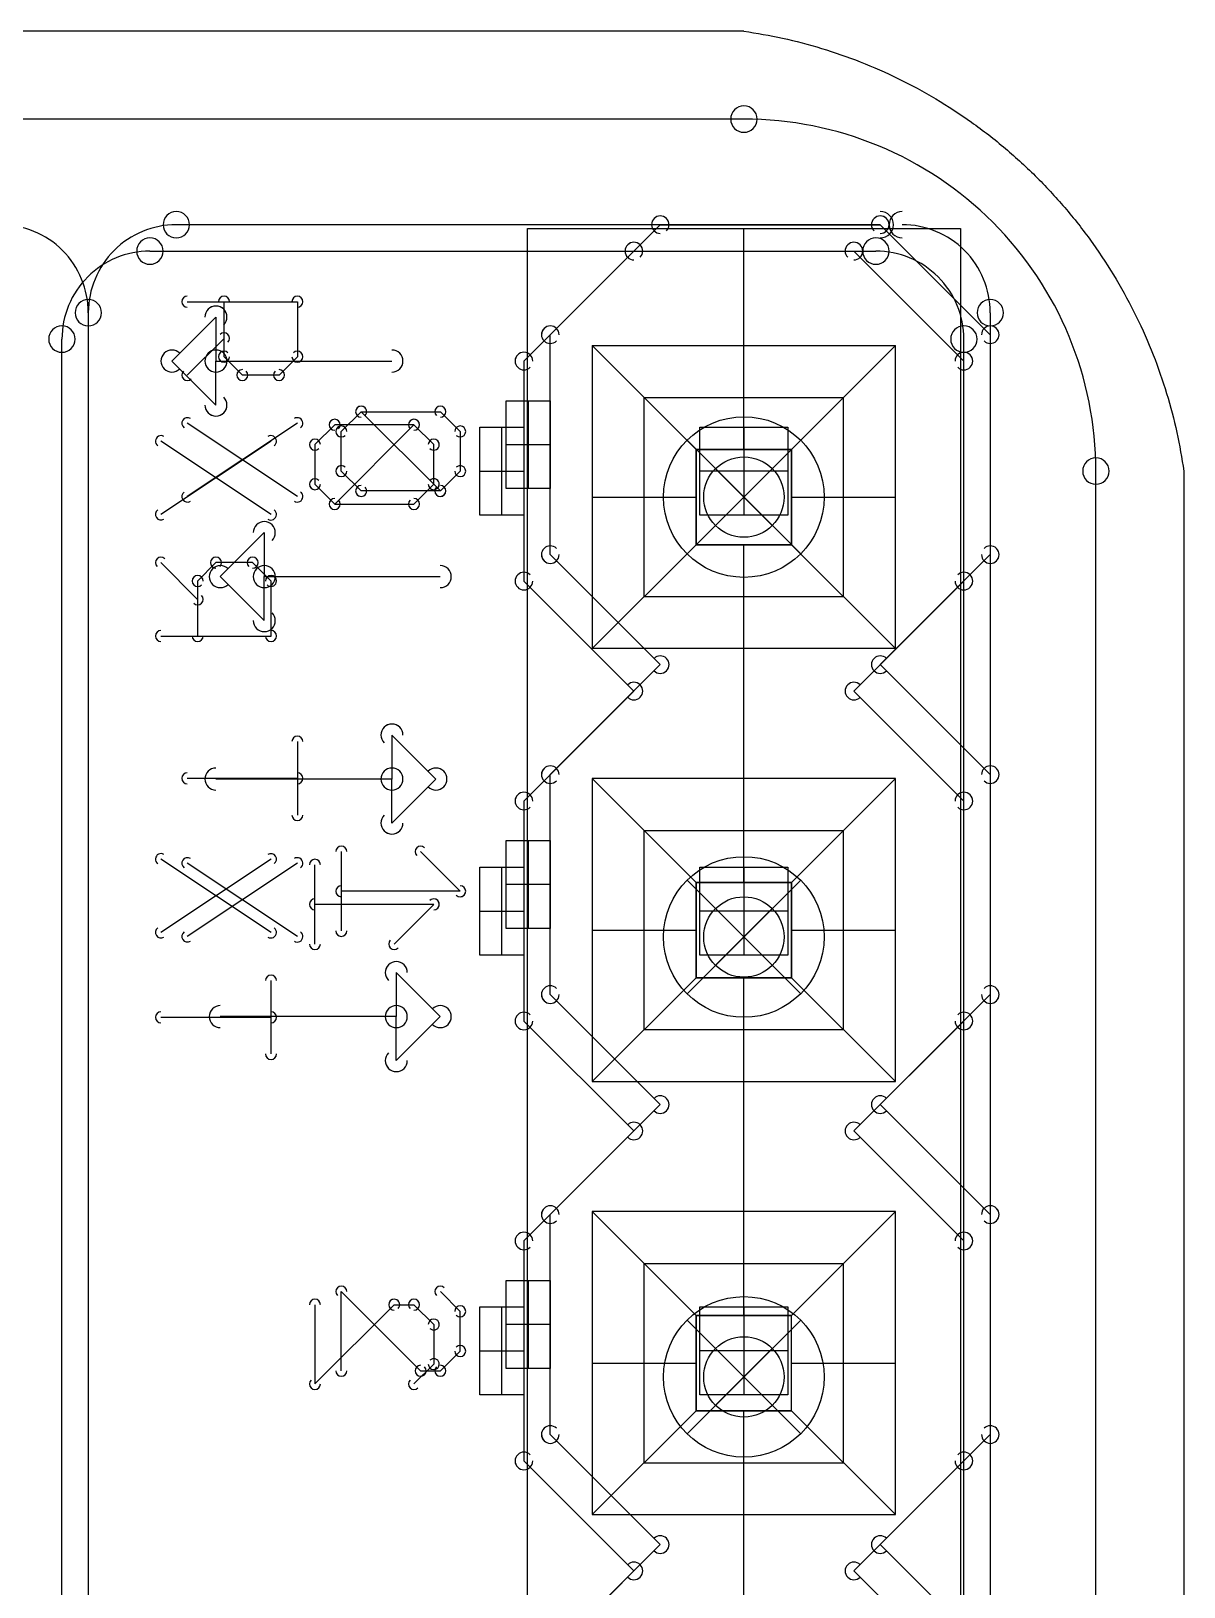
# Model space of a CAD drawing. Header units: inches. Extents: x 0 to 2.1, y -0.07 to 2.7.
# Drawn here: x 1.838 to 2.1, y 2.2464 to 2.6 of the extents above; entities that cross this region are included whole.
import ezdxf

# ---------------------------------------------------------------- set-up
doc = ezdxf.new("R2010")
doc.units = ezdxf.units.IN
doc.header["$LTSCALE"] = 0.0393700787401575
doc.header["$MEASUREMENT"] = 0
for name, color, linetype, true_color in [('freetronics11$components', 254, 'Continuous', 0xe6e6e6), ('freetronics11$components$ghosts', 9, 'Continuous', 0xbebebe), ('freetronics11$dxf$0', 18, 'Continuous', 0x000000), ('freetronics11$old_freetronics11$pcb', 96, 'Continuous', 0x007f00), ('freetronics11$pcb', 96, 'Continuous', 0x007f00), ('freetronics11$screen', 52, 'Continuous', 0xd7d71f)]:
    doc.layers.add(name, color=color, linetype=linetype, true_color=true_color)

# ---------------------------------------------------------------- blocks, each defined once
blk = doc.blocks.new('RECT')
at = {"layer": 'freetronics11$dxf$0', "color": 0, "linetype": 'ByBlock', "lineweight": -2}
for p, q in [((0.5, 0.5), (-0.5, 0.5)), ((-0.5, 0.5), (-0.5, -0.5)), ((0, -0.5), (0, 0.5)), ((0.5, -0.5), (0.5, 0.5)), ((-0.5, 0), (0.5, 0)), ((-0.5, -0.5), (0.5, -0.5))]:
    blk.add_line(p, q, dxfattribs=at)
blk = doc.blocks.new('2.5mm Pitch Miniature Socket - Digital')
at = {"layer": 'freetronics11$old_freetronics11$pcb', "color": 18, "true_color": 0x050505}
for p, q in [((10.3, 1.25, 8.55), (-10.29999999999999, 1.249999999999998, 8.55)), ((10.3, 1.25), (-10.29999999999999, 1.249999999999998)), ((10.3, 1.25, 4.275), (-10.3, 1.25, 4.275)), ((10.3, -1.25, 8.55), (10.3, 1.25, 8.55)), ((10.3, 1.25, 8.55), (10.3, 1.25)), ((10.3, -1.25), (10.3, 1.25)), ((10.3, -1.25, 4.275), (10.3, 1.25, 4.275)), ((2.874999999999999, -0.8750000000000022, 8.55), (2.874999999999999, 0.8750000000000023, 8.55)), ((2.874999999999999, 0.8750000000000023, 8.55), (4.624999999999998, 0.8749999999999988, 8.549999999999999)), ((3.475, 0.2750000000000014, 7.95), (2.874999999999999, 0.8750000000000023, 8.55)), ((3.749999999999999, 0.2750000000000023, 7.949999999999999), (3.749999999999999, 0.8750000000000023, 8.549999999999999)), ((4.624999999999998, 0.8749999999999988, 8.549999999999999), (4.024999999999999, 0.2750000000000007, 7.95)), ((4.624999999999998, 0.8749999999999988, 8.549999999999999), (4.624999999999998, -0.8749999999999979, 8.549999999999999)), ((5.374999999999998, -0.8750000000000018, 8.549999999999999), (5.374999999999998, 0.8750000000000041, 8.549999999999999)), ((5.374999999999998, 0.8750000000000041, 8.549999999999999), (7.124999999999995, 0.8750000000000009, 8.549999999999999)), ((5.974999999999999, 0.275000000000002, 7.95), (5.374999999999998, 0.8750000000000041, 8.549999999999999)), ((6.249999999999996, 0.275000000000004, 7.949999999999998), (6.249999999999996, 0.8750000000000044, 8.549999999999999)), ((7.124999999999995, 0.8750000000000009, 8.549999999999999), (6.524999999999998, 0.2750000000000012, 7.95)), ((7.124999999999995, 0.8750000000000009, 8.549999999999999), (7.124999999999995, -0.8749999999999984, 8.549999999999999)), ((7.874999999999996, 0.8750000000000041, 8.549999999999999), (7.874999999999996, -0.8750000000000027, 8.549999999999999)), ((8.474999999999998, 0.2750000000000029, 7.949999999999999), (7.874999999999996, 0.8750000000000041, 8.549999999999999)), ((7.874999999999996, 0.8750000000000041, 8.549999999999999), (9.624999999999996, 0.8750000000000006, 8.549999999999997)), ((8.749999999999996, 0.275000000000006, 7.949999999999996), (8.749999999999996, 0.8750000000000056, 8.549999999999995)), ((9.624999999999996, 0.8750000000000006, 8.549999999999997), (9.024999999999997, 0.2750000000000025, 7.95)), ((9.624999999999996, -0.8749999999999991, 8.549999999999997), (9.624999999999996, 0.8750000000000006, 8.549999999999997)), ((3.174999999999999, -0.5750000000000012, 8.250000000000002), (3.174999999999999, 0.5750000000000017, 8.250000000000002)), ((3.175, 0.5750000000000025, 8.25), (4.324999999999999, 0.5750000000000025, 8.25)), ((4.324999999999998, -0.5749999999999982, 8.250000000000002), (4.324999999999998, 0.5749999999999988, 8.250000000000002)), ((5.674999999999999, -0.5750000000000013, 8.250000000000002), (5.674999999999999, 0.5750000000000031, 8.250000000000002)), ((5.674999999999999, 0.5750000000000043, 8.249999999999998), (6.824999999999998, 0.5750000000000043, 8.249999999999998)), ((6.824999999999997, -0.5749999999999982, 8.250000000000002), (6.824999999999997, 0.5749999999999998, 8.250000000000002)), ((8.174999999999997, -0.5750000000000003, 8.250000000000002), (8.174999999999997, 0.5750000000000028, 8.250000000000002)), ((8.174999999999997, 0.5750000000000065, 8.249999999999996), (9.324999999999998, 0.5750000000000065, 8.249999999999996)), ((9.324999999999996, -0.5749999999999977, 8.250000000000002), (9.324999999999996, 0.5749999999999998, 8.250000000000002)), ((3.474999999999999, -0.2750000000000001, 7.950000000000001), (3.475, 0.2750000000000014, 7.95)), ((3.474999999999999, 0.275000000000001), (3.474999999999999, -0.2749999999999997)), ((3.475, 0.2750000000000014, 7.95), (3.474999999999999, 0.275000000000001)), ((3.475, 0.2750000000000014, 7.95), (4.024999999999999, 0.2750000000000007, 7.95)), ((3.474999999999999, 0.275000000000001), (4.024999999999999, 0.2750000000000004)), ((3.474999999999999, -0.2750000000000002, 3.975000000000001), (3.474999999999999, 0.2750000000000009, 3.975000000000001)), ((3.474999999999999, 0.275000000000001, 3.975000000000001), (4.024999999999999, 0.275000000000001, 3.975000000000001)), ((3.749999999999999, 0.275000000000001, 7.95), (3.749999999999999, 0.275000000000001)), ((4.024999999999999, 0.2750000000000007, 7.95), (4.024999999999999, -0.2749999999999994, 7.950000000000001)), ((4.024999999999999, 0.2750000000000004), (4.024999999999999, 0.2750000000000007, 7.95)), ((4.024999999999999, -0.274999999999999), (4.024999999999999, 0.2750000000000004)), ((4.024999999999999, 0.2749999999999999, 3.975000000000001), (4.024999999999999, -0.2749999999999991, 3.975000000000001)), ((5.974999999999999, -0.2750000000000001, 7.95), (5.974999999999999, 0.275000000000002, 7.95)), ((5.974999999999999, 0.275000000000002, 7.95), (6.524999999999998, 0.2750000000000012, 7.95)), ((5.974999999999998, 0.275000000000001), (5.974999999999999, 0.275000000000002, 7.95)), ((6.524999999999997, 0.2750000000000004), (5.974999999999998, 0.275000000000001)), ((5.974999999999998, 0.275000000000001), (5.974999999999998, -0.2749999999999994)), ((5.974999999999998, 0.275000000000001, 3.975000000000001), (6.524999999999999, 0.275000000000001, 3.975000000000001)), ((5.974999999999998, -0.2750000000000002, 3.975000000000001), (5.974999999999998, 0.2750000000000009, 3.975000000000001)), ((6.249999999999997, 0.275000000000001, 7.95), (6.249999999999997, 0.275000000000001)), ((6.524999999999998, 0.2750000000000012, 7.95), (6.524999999999997, -0.2749999999999989, 7.950000000000001)), ((6.524999999999998, 0.2750000000000012, 7.95), (6.524999999999997, 0.2750000000000004)), ((6.524999999999997, -0.274999999999998), (6.524999999999997, 0.2750000000000004)), ((6.524999999999998, 0.2750000000000001, 3.975000000000001), (6.524999999999998, -0.2749999999999981, 3.975000000000001)), ((8.474999999999998, -0.2750000000000002, 7.949999999999999), (8.474999999999998, 0.2750000000000029, 7.949999999999999)), ((8.474999999999998, 0.2750000000000029, 7.949999999999999), (9.024999999999997, 0.2750000000000025, 7.95)), ((8.474999999999998, 0.275000000000002), (8.474999999999998, 0.2750000000000029, 7.949999999999999)), ((9.024999999999995, 0.2750000000000014), (8.474999999999998, 0.275000000000002)), ((8.474999999999998, 0.275000000000002), (8.474999999999998, -0.2749999999999987)), ((8.474999999999998, 0.275000000000002, 3.975000000000001), (9.024999999999997, 0.275000000000002, 3.975000000000001)), ((8.474999999999998, -0.2749999999999991, 3.975000000000001), (8.474999999999998, 0.2750000000000019, 3.975000000000001)), ((8.749999999999996, 0.275000000000002, 7.95), (8.749999999999996, 0.275000000000002)), ((9.024999999999997, 0.2750000000000025, 7.95), (9.024999999999997, -0.2749999999999995, 7.95)), ((9.024999999999997, 0.2750000000000025, 7.95), (9.024999999999995, 0.2750000000000014)), ((9.024999999999995, -0.274999999999998), (9.024999999999995, 0.2750000000000014)), ((9.024999999999997, 0.2750000000000009, 3.975000000000001), (9.024999999999997, -0.274999999999998, 3.975000000000001)), ((1.524999999999999, 1e-16), (3.474999999999998, 1e-16)), ((2.125, 1e-16, 8.55), (2.874999999999999, 1e-16, 8.55)), ((3.474999999999999, 4e-16, 7.95), (3.474999999999999, 4e-16)), ((4.024999999999999, 5e-16, 7.950000000000001), (4.624999999999999, 5e-16, 8.55)), ((4.024999999999999, 6e-16, 7.95), (4.024999999999999, 6e-16)), ((4.024999999999997, 1e-16), (5.974999999999996, 1e-16)), ((4.624999999999999, 1e-16, 8.55), (5.374999999999998, 1e-16, 8.55)), ((5.375, 8e-16, 8.55), (5.975, 8e-16, 7.95)), ((5.974999999999998, 4e-16, 7.95), (5.974999999999998, 4e-16)), ((6.524999999999995, 1.1e-15, 7.950000000000001), (7.124999999999995, 1.1e-15, 8.55)), ((6.524999999999998, 9e-16, 7.95), (6.524999999999998, 9e-16)), ((6.524999999999996, 1e-16), (8.474999999999998, 1e-16)), ((7.124999999999995, 1e-16, 8.55), (7.874999999999995, 1e-16, 8.55)), ((7.874999999999996, 8e-16, 8.55), (8.474999999999998, 8e-16, 7.950000000000001)), ((8.474999999999998, 1.4e-15, 7.95), (8.474999999999998, 1.4e-15)), ((9.024999999999995, 1.1e-15, 7.950000000000002), (9.624999999999996, 1.1e-15, 8.55)), ((9.024999999999997, 1.6e-15, 7.95), (9.024999999999997, 1.6e-15)), ((9.024999999999997, 1e-16), (10.3, 1e-16)), ((9.624999999999996, 1e-16, 8.55), (10.3, 1e-16, 8.55)), ((10.3, 0), (10.3, 0, 8.55)), ((2.875, -1e-16, 8.55), (3.474999999999999, -1e-16, 7.950000000000002)), ((3.474999999999999, -0.2750000000000001, 7.950000000000001), (2.874999999999999, -0.8750000000000022, 8.55)), ((4.024999999999999, -0.2749999999999994, 7.950000000000001), (3.474999999999999, -0.2750000000000001, 7.950000000000001)), ((3.474999999999999, -0.2749999999999997), (3.474999999999999, -0.2750000000000001, 7.950000000000001)), ((3.474999999999999, -0.2749999999999997), (4.024999999999999, -0.274999999999999)), ((4.024999999999999, -0.274999999999999, 3.975000000000001), (3.474999999999999, -0.274999999999999, 3.975000000000001)), ((3.749999999999998, -0.8750000000000014, 8.549999999999999), (3.749999999999998, -0.275000000000001, 7.949999999999999)), ((3.749999999999999, -0.274999999999999, 7.95), (3.749999999999999, -0.274999999999999)), ((4.624999999999998, -0.8749999999999979, 8.549999999999999), (4.024999999999999, -0.2749999999999994, 7.950000000000001)), ((4.024999999999999, -0.274999999999999), (4.024999999999999, -0.2749999999999994, 7.950000000000001)), ((5.374999999999998, -0.8750000000000018, 8.549999999999999), (5.974999999999999, -0.2750000000000001, 7.95)), ((6.524999999999997, -0.2749999999999989, 7.950000000000001), (5.974999999999999, -0.2750000000000001, 7.95)), ((5.974999999999998, -0.2749999999999994), (5.974999999999999, -0.2750000000000001, 7.95)), ((5.974999999999998, -0.2749999999999994), (6.524999999999997, -0.274999999999998)), ((6.524999999999998, -0.274999999999998, 3.975000000000001), (5.974999999999998, -0.274999999999998, 3.975000000000001)), ((6.249999999999996, -0.8750000000000029, 8.549999999999999), (6.249999999999996, -0.2750000000000024, 7.949999999999998)), ((6.249999999999998, -0.274999999999998, 7.95), (6.249999999999998, -0.274999999999998)), ((7.124999999999995, -0.8749999999999984, 8.549999999999999), (6.524999999999997, -0.2749999999999989, 7.950000000000001)), ((6.524999999999997, -0.2749999999999989, 7.950000000000001), (6.524999999999997, -0.274999999999998)), ((7.874999999999996, -0.8750000000000027, 8.549999999999999), (8.474999999999998, -0.2750000000000002, 7.949999999999999)), ((8.474999999999998, -0.2749999999999987), (8.474999999999998, -0.2750000000000002, 7.949999999999999)), ((9.024999999999997, -0.2749999999999995, 7.95), (8.474999999999998, -0.2750000000000002, 7.949999999999999)), ((8.474999999999998, -0.2749999999999987), (9.024999999999995, -0.274999999999998)), ((9.024999999999997, -0.274999999999998, 3.975000000000001), (8.474999999999998, -0.274999999999998, 3.975000000000001)), ((8.749999999999996, -0.8750000000000042, 8.549999999999995), (8.749999999999996, -0.2750000000000039, 7.949999999999997)), ((8.749999999999996, -0.274999999999998, 7.95), (8.749999999999996, -0.274999999999998)), ((9.024999999999997, -0.2749999999999995, 7.95), (9.624999999999996, -0.8749999999999991, 8.549999999999997)), ((9.024999999999997, -0.2749999999999995, 7.95), (9.024999999999995, -0.274999999999998)), ((3.175, -0.5750000000000017, 8.25), (4.325000000000001, -0.5750000000000017, 8.25)), ((5.674999999999999, -0.5750000000000028, 8.249999999999998), (6.824999999999998, -0.5750000000000028, 8.249999999999998)), ((8.174999999999997, -0.5750000000000043, 8.249999999999996), (9.324999999999998, -0.5750000000000043, 8.249999999999996)), ((4.624999999999998, -0.8749999999999979, 8.549999999999999), (2.874999999999999, -0.8750000000000022, 8.55)), ((7.124999999999995, -0.8749999999999984, 8.549999999999999), (5.374999999999998, -0.8750000000000018, 8.549999999999999)), ((9.624999999999996, -0.8749999999999991, 8.549999999999997), (7.874999999999996, -0.8750000000000027, 8.549999999999999)), ((-10.29999999999999, -1.25, 8.55), (10.3, -1.25, 8.55)), ((-10.29999999999999, -1.25), (10.3, -1.25)), ((-10.3, -1.25, 4.275), (10.30000000000001, -1.25, 4.275)), ((10.3, -1.25, 8.55), (10.3, -1.25))]:
    blk.add_line(p, q, dxfattribs=at)

msp = doc.modelspace()

# ---------------------------------------------------------------- linework, layer by layer
at = {"layer": 'freetronics11$components'}
for p, q in [((2, 2.494094488188977, 0.0459472345402842), (1.987089737356075, 2.507004750832902, 0.0016452399813684)), ((2.012910262643925, 2.507004750832901, 0.0016452399813684), (1.987089737356075, 2.481184225545052, 0.0016452399813684)), ((2.012910262643925, 2.481184225545052, 0.0016452399813684), (1.987089737356075, 2.507004750832902, 0.0016452399813684)), ((2, 2.494094488188977, 0.0459472345402842), (2.012910262643925, 2.507004750832901, 0.0016452399813684)), ((2, 2.494094488188977, 0.0459472345402842), (1.987089737356075, 2.481184225545052, 0.0016452399813684)), ((2, 2.494094488188977, 0.0459472345402842), (2.012910262643925, 2.481184225545052, 0.0016452399813684)), ((2, 2.394094488188976, 0.0459472345402842), (1.987089737356075, 2.407004750832901, 0.0016452399813684)), ((2.012910262643925, 2.407004750832901, 0.0016452399813684), (1.987089737356075, 2.381184225545052, 0.0016452399813684)), ((2.012910262643925, 2.381184225545052, 0.0016452399813684), (1.987089737356075, 2.407004750832902, 0.0016452399813684)), ((2, 2.394094488188977, 0.0459472345402842), (2.012910262643925, 2.407004750832901, 0.0016452399813684)), ((2, 2.394094488188977, 0.0459472345402842), (1.987089737356075, 2.381184225545052, 0.0016452399813684)), ((2, 2.394094488188977, 0.0459472345402842), (2.012910262643924, 2.381184225545052, 0.0016452399813684)), ((2, 2.294094488188977, 0.0459472345402842), (1.987089737356075, 2.307004750832902, 0.0016452399813684)), ((2.012910262643925, 2.307004750832901, 0.0016452399813684), (1.987089737356075, 2.281184225545052, 0.0016452399813684)), ((2.012910262643925, 2.281184225545052, 0.0016452399813684), (1.987089737356075, 2.307004750832902, 0.0016452399813684)), ((2, 2.294094488188977, 0.0459472345402842), (2.012910262643925, 2.307004750832901, 0.0016452399813684)), ((2, 2.294094488188977, 0.0459472345402842), (1.987089737356075, 2.281184225545052, 0.0016452399813684)), ((2, 2.294094488188977, 0.0459472345402842), (2.012910262643925, 2.281184225545052, 0.0016452399813684))]:
    msp.add_line(p, q, dxfattribs=at)
for centre, radius in [((2, 2.494094488188977, 0.0016452399813684), 0.0182578685248371), ((2, 2.494094488188977, 0.0237962372608263), 0.0091289342624184), ((2, 2.394094488188977, 0.0016452399813684), 0.0182578685248371), ((2, 2.394094488188977, 0.0237962372608263), 0.0091289342624188), ((2, 2.294094488188977, 0.0016452399813684), 0.0182578685248371), ((2, 2.294094488188977, 0.0237962372608263), 0.0091289342624184)]:
    msp.add_circle(centre, radius, dxfattribs=at)
at = {"layer": 'freetronics11$pcb'}
for p, q in [((2.000000000000001, 2.600000000000001, -0.063), (1.617, 2.6, -0.063)), ((2.000000000000001, 2.600000000000001), (1.617, 2.6)), ((2.000000000000001, 2.600000000000001, -0.063), (2.000000000000001, 2.600000000000001)), ((2.1, 2.5, -0.063), (2.100000000000001, 0.1000000000000004, -0.063)), ((2.1, 2.5), (2.100000000000001, 0.1000000000000004)), ((2.1, 2.5, -0.063), (2.1, 2.5))]:
    msp.add_line(p, q, dxfattribs=at)
for points in [[(2.000000000000001, 2.600000000000001, -0.063), (2.087500800604823, 2.587500770802276, -0.063), (2.1, 2.5, -0.063)], [(2.000000000000001, 2.600000000000001), (2.087500800604823, 2.587500770802275), (2.1, 2.5)]]:
    msp.add_rational_spline(points, [0.9999999046296723, 0.7999939276539636, 1], degree=2, dxfattribs=at)
at = {"layer": 'freetronics11$screen'}
for p, q in [((2, 2.58, -0.0642037024644965), (1.59, 2.58, -0.0642037024644965)), ((2.031000000000001, 2.555999999999999), (1.871, 2.555999999999999)), ((1.956, 2.531), (1.981, 2.555999999999999)), ((1.981, 2.555999999999999), (2.031000000000001, 2.555999999999999)), ((2.031000000000001, 2.555999999999999), (2.056, 2.531)), ((1.865, 2.55, -0.0642037024644965), (2.029999999999999, 2.55, -0.0642037024644965)), ((1.95, 2.525, -0.0642037024644965), (1.975, 2.55, -0.0642037024644965)), ((1.975, 2.55, -0.0642037024644965), (2.025, 2.55, -0.0642037024644965)), ((2.025, 2.55, -0.0642037024644965), (2.05, 2.525, -0.0642037024644965)), ((1.851, 2.536), (1.851, 1.116)), ((1.8735, 2.5385), (1.898521000000001, 2.5385)), ((1.88184, 2.525988999999999), (1.88184, 2.5385)), ((1.898521000000001, 2.5385), (1.898521000000001, 2.525988999999999)), ((2.056, 2.536), (2.056, 1.116)), ((1.88, 2.535, -0.0642037024644965), (1.87, 2.525, -0.0642037024644965)), ((1.88, 2.535, -0.0642037024644965), (1.88, 2.525, -0.0642037024644965)), ((1.845, 1.11, -0.0642037024644965), (1.845, 2.53, -0.0642037024644965)), ((1.88184, 2.53016), (1.8735, 2.521819)), ((1.956, 2.481), (1.956, 2.531)), ((2.05, 1.11, -0.0642037024644965), (2.05, 2.53, -0.0642037024644965)), ((2.056, 2.531), (2.056, 2.481)), ((1.87, 2.525, -0.0642037024644965), (1.88, 2.515000000000001, -0.0642037024644965)), ((1.88, 2.525, -0.0642037024644965), (1.92, 2.525, -0.0642037024644965)), ((1.88, 2.515000000000001, -0.0642037024644965), (1.88, 2.525, -0.0642037024644965)), ((1.886011, 2.521819), (1.88184, 2.525988999999999)), ((1.898521000000001, 2.525988999999999), (1.894351, 2.521819)), ((1.95, 2.525, -0.0642037024644965), (1.95, 2.475000000000001, -0.0642037024644965)), ((2.05, 2.475000000000001, -0.0642037024644965), (2.05, 2.525, -0.0642037024644965)), ((1.894351, 2.521819), (1.886011, 2.521819)), ((1.898521000000001, 2.510876), (1.8735, 2.494196)), ((1.898521000000001, 2.494196), (1.8735, 2.510876)), ((1.9085, 2.508996), (1.913004, 2.5135)), ((1.913004, 2.5135), (1.931019, 2.5135)), ((1.913004, 2.5135), (1.931019, 2.495485)), ((1.931019, 2.5135), (1.935523, 2.508996)), ((1.907004, 2.510515, -0.0642037024644965), (1.9025, 2.506011, -0.0642037024644965)), ((1.907004, 2.492500000000001, -0.0642037024644965), (1.925019, 2.510515, -0.0642037024644965)), ((1.925019, 2.510515, -0.0642037024644965), (1.907004, 2.510515, -0.0642037024644965)), ((1.9085, 2.499988999999999), (1.9085, 2.508996)), ((1.929523, 2.506011, -0.0642037024644965), (1.925019, 2.510515, -0.0642037024644965)), ((1.935523, 2.508996), (1.935523, 2.499988999999999)), ((1.892521, 2.506804, -0.0642037024644965), (1.8675, 2.490124, -0.0642037024644965)), ((1.892521, 2.490124, -0.0642037024644965), (1.8675, 2.506804, -0.0642037024644965)), ((1.9025, 2.506011, -0.0642037024644965), (1.9025, 2.497004, -0.0642037024644965)), ((1.929523, 2.497004, -0.0642037024644965), (1.929523, 2.506011, -0.0642037024644965)), ((1.9025, 2.497004, -0.0642037024644965), (1.907004, 2.492500000000001, -0.0642037024644965)), ((1.913004, 2.495485), (1.9085, 2.499988999999999)), ((1.925019, 2.492500000000001, -0.0642037024644965), (1.929523, 2.497004, -0.0642037024644965)), ((1.935523, 2.499988999999999), (1.931019, 2.495485)), ((2.08, 0.5100000000000002, -0.0642037024644965), (2.08, 2.5, -0.0642037024644965)), ((1.931019, 2.495485), (1.913004, 2.495485)), ((1.907004, 2.492500000000001, -0.0642037024644965), (1.925019, 2.492500000000001, -0.0642037024644965)), ((1.881, 2.476), (1.891, 2.486)), ((1.891, 2.486), (1.891, 2.476)), ((1.87584, 2.47084, -0.0642037024644965), (1.8675, 2.479181000000001, -0.0642037024644965)), ((1.880011, 2.479181000000001, -0.0642037024644965), (1.87584, 2.475011, -0.0642037024644965)), ((1.888351, 2.479181000000001, -0.0642037024644965), (1.880011, 2.479181000000001, -0.0642037024644965)), ((1.892521, 2.475011, -0.0642037024644965), (1.888351, 2.479181000000001, -0.0642037024644965)), ((1.981, 2.456), (1.956, 2.481)), ((2.056, 2.481), (2.031000000000001, 2.456)), ((1.891, 2.465999999999999), (1.881, 2.476)), ((1.891, 2.465999999999999), (1.891, 2.476)), ((1.891, 2.476), (1.931, 2.476)), ((1.87584, 2.475011, -0.0642037024644965), (1.87584, 2.4625, -0.0642037024644965)), ((1.892521, 2.4625, -0.0642037024644965), (1.892521, 2.475011, -0.0642037024644965)), ((1.95, 2.475000000000001, -0.0642037024644965), (1.975, 2.45, -0.0642037024644965)), ((2.025, 2.45, -0.0642037024644965), (2.05, 2.475000000000001, -0.0642037024644965)), ((1.8675, 2.4625, -0.0642037024644965), (1.892521, 2.4625, -0.0642037024644965)), ((1.956, 2.430999999999999), (1.981, 2.456)), ((2.031000000000001, 2.456), (2.056, 2.430999999999999)), ((1.975, 2.45, -0.0642037024644965), (1.95, 2.425, -0.0642037024644965)), ((2.05, 2.425, -0.0642037024644965), (2.025, 2.45, -0.0642037024644965)), ((1.898521000000001, 2.438499999999999), (1.898521000000001, 2.421818999999999)), ((1.92, 2.44, -0.0642037024644965), (1.92, 2.430000000000001, -0.0642037024644965)), ((1.93, 2.430000000000001, -0.0642037024644965), (1.92, 2.44, -0.0642037024644965)), ((1.8735, 2.43016), (1.898521000000001, 2.43016)), ((1.92, 2.430000000000001, -0.0642037024644965), (1.88, 2.430000000000001, -0.0642037024644965)), ((1.92, 2.42, -0.0642037024644965), (1.92, 2.430000000000001, -0.0642037024644965)), ((1.92, 2.42, -0.0642037024644965), (1.93, 2.430000000000001, -0.0642037024644965)), ((1.956, 2.380999999999999), (1.956, 2.430999999999999)), ((2.056, 2.430999999999999), (2.056, 2.380999999999999)), ((1.95, 2.425, -0.0642037024644965), (1.95, 2.375, -0.0642037024644965)), ((2.05, 2.375, -0.0642037024644965), (2.05, 2.425, -0.0642037024644965)), ((1.892521, 2.411804, -0.0642037024644965), (1.8675, 2.395124, -0.0642037024644965)), ((1.892521, 2.395124, -0.0642037024644965), (1.8675, 2.411804, -0.0642037024644965)), ((1.9085, 2.4135), (1.9085, 2.395485)), ((1.926515, 2.4135), (1.935523, 2.404491999999999)), ((1.898521000000001, 2.410875999999999), (1.8735, 2.394196)), ((1.898521000000001, 2.394196), (1.8735, 2.410875999999999)), ((1.9025, 2.3925, -0.0642037024644965), (1.9025, 2.410515, -0.0642037024644965)), ((1.929523, 2.401508000000001, -0.0642037024644965), (1.9025, 2.401508000000001, -0.0642037024644965)), ((1.935523, 2.404491999999999), (1.9085, 2.404491999999999)), ((1.920515, 2.3925, -0.0642037024644965), (1.929523, 2.401508000000001, -0.0642037024644965)), ((1.892521, 2.367500000000001, -0.0642037024644965), (1.892521, 2.384181, -0.0642037024644965)), ((1.921, 2.385999999999999), (1.931, 2.375999999999999)), ((1.921, 2.385999999999999), (1.921, 2.375999999999999)), ((1.981, 2.356), (1.956, 2.380999999999999)), ((2.056, 2.380999999999999), (2.031000000000001, 2.356)), ((1.8675, 2.37584, -0.0642037024644965), (1.892521, 2.37584, -0.0642037024644965)), ((1.921, 2.375999999999999), (1.881, 2.375999999999999)), ((1.931, 2.375999999999999), (1.921, 2.366)), ((1.921, 2.366), (1.921, 2.375999999999999)), ((1.95, 2.375, -0.0642037024644965), (1.975, 2.350000000000001, -0.0642037024644965)), ((2.025, 2.350000000000001, -0.0642037024644965), (2.05, 2.375, -0.0642037024644965)), ((1.956, 2.331), (1.981, 2.356)), ((2.031000000000001, 2.356), (2.056, 2.331)), ((1.975, 2.350000000000001, -0.0642037024644965), (1.95, 2.325, -0.0642037024644965)), ((2.05, 2.325, -0.0642037024644965), (2.025, 2.350000000000001, -0.0642037024644965)), ((1.956, 2.281), (1.956, 2.331)), ((2.056, 2.331), (2.056, 2.281)), ((1.95, 2.325, -0.0642037024644965), (1.95, 2.275, -0.0642037024644965)), ((2.05, 2.275, -0.0642037024644965), (2.05, 2.325, -0.0642037024644965)), ((1.9085, 2.295484999999999), (1.9085, 2.313499999999999)), ((1.9085, 2.313499999999999), (1.926515, 2.295484999999999)), ((1.935523, 2.308996), (1.931019, 2.313499999999999)), ((1.9025, 2.2925, -0.0642037024644965), (1.920515, 2.310515000000001, -0.0642037024644965)), ((1.9025, 2.310515000000001, -0.0642037024644965), (1.9025, 2.2925, -0.0642037024644965)), ((1.920515, 2.310515000000001, -0.0642037024644965), (1.925019, 2.310515000000001, -0.0642037024644965)), ((1.925019, 2.310515000000001, -0.0642037024644965), (1.929523, 2.306011, -0.0642037024644965)), ((1.929523, 2.306011, -0.0642037024644965), (1.929523, 2.297004, -0.0642037024644965)), ((1.935523, 2.299988999999999), (1.935523, 2.308996)), ((1.931019, 2.295484999999999), (1.935523, 2.299988999999999)), ((1.929523, 2.297004, -0.0642037024644965), (1.925019, 2.2925, -0.0642037024644965)), ((1.926515, 2.295484999999999), (1.931019, 2.295484999999999)), ((1.981, 2.255999999999999), (1.956, 2.281)), ((2.056, 2.281), (2.031000000000001, 2.255999999999999)), ((1.95, 2.275, -0.0642037024644965), (1.975, 2.25, -0.0642037024644965)), ((2.025, 2.25, -0.0642037024644965), (2.05, 2.275, -0.0642037024644965)), ((1.956, 2.231), (1.981, 2.255999999999999)), ((2.031000000000001, 2.255999999999999), (2.056, 2.231)), ((1.95, 2.225000000000001, -0.0642037024644965), (1.975, 2.25, -0.0642037024644965)), ((2.025, 2.25, -0.0642037024644965), (2.05, 2.225000000000001, -0.0642037024644965))]:
    msp.add_line(p, q, dxfattribs=at)
for centre, radius, start, end in [((2, 2.58, -0.0642037024644965), 0.0030000000000001, 90, 270), ((2, 2.58, -0.0642037024644965), 0.0030000000000001, 270, 90), ((2.000000059766014, 2.500000059766015, -0.0642037024644965), 0.0799999402340077, 359.9999571957133, 90.00004280428689), ((1.871, 2.555999999999999), 0.0029999999999999, 90, 270), ((1.871, 2.555999999999999), 0.0029999999999999, 270, 90), ((1.981, 2.555999999999999), 0.002, 90, 270), ((1.981, 2.555999999999999), 0.0019996979771955, 315, 135), ((2.031000000000001, 2.555999999999999), 0.0019996979771956, 45, 225), ((2.031000000000001, 2.555999999999999), 0.0029999999999999, 270, 90), ((2.031000000000001, 2.555999999999999), 0.002, 270, 90), ((2.036, 2.555999999999999), 0.0029999999999999, 90, 270), ((1.831000014941504, 2.536000014941503), 0.0199999850585019, 359.9999571957133, 90.00004280428675), ((1.870999985058496, 2.536000014941503), 0.0199999850585019, 89.99995719571262, 180.0000428042867), ((2.036000014941504, 2.536000014941503), 0.0199999850585019, 359.9999571957133, 90.00004280428675), ((1.864999985058496, 2.530000014941503, -0.0642037024644965), 0.0199999850585019, 89.99995719571262, 180.0000428042867), ((1.865, 2.55, -0.0642037024644965), 0.0029999999999999, 90, 270), ((1.865, 2.55, -0.0642037024644965), 0.0029999999999999, 270, 90), ((1.975, 2.55, -0.0642037024644965), 0.002, 90, 270), ((1.975, 2.55, -0.0642037024644965), 0.0019996979771955, 315, 135), ((2.025, 2.55, -0.0642037024644965), 0.0019996979771956, 45, 225), ((2.025, 2.55, -0.0642037024644965), 0.002, 270, 90), ((2.029999999999999, 2.55, -0.0642037024644965), 0.0029999999999999, 90, 270), ((2.029999999999999, 2.55, -0.0642037024644965), 0.0029999999999999, 270, 90), ((2.030000014941503, 2.530000014941503, -0.0642037024644965), 0.0199999850585019, 359.9999571957133, 90.00004280428675), ((1.8735, 2.538499999999999), 0.00125, 90, 270), ((1.88184, 2.5385), 0.00125, 0, 180), ((1.898521000000001, 2.5385), 0.0012500000000001, 0, 180), ((1.898521000000001, 2.538499999999999), 0.00125, 270, 90), ((1.851000000000001, 2.536), 0.003, 0, 180), ((1.851000000000001, 2.536), 0.003, 180, 0), ((1.851000000000001, 2.536), 0.003, 180, 0), ((1.88, 2.535, -0.0642037024644965), 0.0025000000000001, 0, 180), ((1.88, 2.535, -0.0642037024644965), 0.0025003295782757, 315.0000000000036, 135.0000000000036), ((2.056, 2.536), 0.0029999999999999, 0, 180), ((2.056, 2.536), 0.0029999999999999, 180, 0), ((1.845000000000001, 2.53, -0.0642037024644965), 0.003, 0, 180), ((1.956, 2.531), 0.002, 0, 180), ((1.956, 2.531), 0.0019996979771956, 135, 315), ((2.05, 2.53, -0.0642037024644965), 0.0029999999999999, 0, 180), ((2.056, 2.531), 0.002, 0, 180), ((2.056, 2.531), 0.0019996979771956, 225, 45), ((1.845000000000001, 2.53, -0.0642037024644965), 0.003, 180, 0), ((1.8818405, 2.5301595), 0.0012494576823567, 315, 135), ((2.05, 2.53, -0.0642037024644965), 0.0029999999999999, 180, 0), ((1.87, 2.525, -0.0642037024644965), 0.0025003295782757, 44.9999999999964, 224.9999999999964), ((1.87, 2.525, -0.0642037024644965), 0.0025003295782757, 135.0000000000036, 315.0000000000036), ((1.88, 2.525, -0.0642037024644965), 0.0024999999999999, 90, 270), ((1.88, 2.525, -0.0642037024644965), 0.0025000000000001, 0, 180), ((1.88, 2.525, -0.0642037024644965), 0.0025000000000001, 180, 0), ((1.88184, 2.525988999999999), 0.00125, 180, 0), ((1.8818405, 2.5259895), 0.0012494576823567, 45, 225), ((1.898521000000001, 2.525988999999999), 0.0012500000000001, 180, 0), ((1.898521000000001, 2.5259895), 0.0012498112857548, 315.0162081408749, 135.0162081408749), ((1.92, 2.525, -0.0642037024644965), 0.0024999999999999, 270, 90), ((1.95, 2.525, -0.0642037024644965), 0.002, 0, 180), ((1.95, 2.525, -0.0642037024644965), 0.0019996979771956, 135, 315), ((2.05, 2.525, -0.0642037024644965), 0.002, 0, 180), ((2.05, 2.525, -0.0642037024644965), 0.0019996979771956, 225, 45), ((1.8735, 2.521819), 0.0012501647891379, 134.9999999999928, 314.9999999999928), ((1.886011, 2.521818999999999), 0.00125, 90, 270), ((1.8860105, 2.521819), 0.0012498112857549, 225.0162081408749, 45.01620814087489), ((1.894351, 2.521819), 0.0012501647891379, 134.9999999999928, 314.9999999999928), ((1.894351, 2.521818999999999), 0.00125, 270, 90), ((1.88, 2.515000000000001, -0.0642037024644965), 0.0025000000000001, 180, 0), ((1.88, 2.515, -0.0642037024644965), 0.0025003295782757, 224.9999999999964, 44.9999999999964), ((1.913004000000001, 2.5135), 0.0012501647891377, 45.00000000000719, 225.0000000000072), ((1.913004, 2.5135), 0.00125, 90, 270), ((1.913004000000001, 2.5135), 0.0012501647891377, 314.9999999999928, 134.9999999999928), ((1.931019, 2.5135), 0.0012501647891377, 45.00000000000719, 225.0000000000072), ((1.931019, 2.5135), 0.00125, 270, 90), ((1.8735, 2.510876499999999), 0.0012501556903042, 56.3353548925498, 236.3353548925498), ((1.8985215, 2.510876499999999), 0.0012504329250304, 303.6837133306615, 123.6837133306616), ((1.907004, 2.510515, -0.0642037024644965), 0.00125, 90, 270), ((1.907004000000001, 2.5105155, -0.0642037024644965), 0.0012498112857548, 315.0162081408749, 135.0162081408749), ((1.925019, 2.5105155, -0.0642037024644965), 0.0012498112857548, 44.98379185912511, 224.9837918591251), ((1.925019, 2.510515, -0.0642037024644965), 0.0012501647891377, 314.9999999999928, 134.9999999999928), ((1.925019, 2.510515, -0.0642037024644965), 0.00125, 270, 90), ((1.8675, 2.506804, -0.0642037024644965), 0.001249739572871, 56.32264791532726, 236.3226479153273), ((1.8925215, 2.506804, -0.0642037024644965), 0.0012500168998857, 303.6964238360875, 123.6964238360876), ((1.9025, 2.506011, -0.0642037024644965), 0.00125, 0, 180), ((1.9085, 2.508996), 0.0012501647891379, 134.9999999999928, 314.9999999999928), ((1.9085, 2.508996), 0.00125, 0, 180), ((1.929523, 2.506011, -0.0642037024644965), 0.0012500000000001, 0, 180), ((1.935523, 2.508996), 0.0012500000000001, 0, 180), ((1.935523, 2.508996), 0.0012501647891379, 225.0000000000072, 45.00000000000719), ((1.9025, 2.506011500000001, -0.0642037024644965), 0.0012498112857548, 135.0162081408749, 315.0162081408749), ((1.929523, 2.506011500000001, -0.0642037024644965), 0.0012498112857548, 224.9837918591251, 44.98379185912511), ((1.9085, 2.4999885), 0.0012498112857548, 44.98379185912511, 224.9837918591251), ((1.935523, 2.4999885), 0.0012498112857548, 315.0162081408749, 135.0162081408749), ((2.08, 2.5, -0.0642037024644965), 0.0030000000000001, 0, 180), ((1.9025, 2.497004, -0.0642037024644965), 0.0012501647891379, 45.00000000000719, 225.0000000000072), ((1.9025, 2.497004, -0.0642037024644965), 0.00125, 180, 0), ((1.9085, 2.499988999999999), 0.00125, 180, 0), ((1.913004, 2.495485), 0.00125, 90, 270), ((1.929523, 2.497004, -0.0642037024644965), 0.0012500000000001, 180, 0), ((1.929523, 2.497004, -0.0642037024644965), 0.0012501647891379, 314.9999999999928, 134.9999999999928), ((1.931019, 2.495485), 0.00125, 270, 90), ((1.935523, 2.499988999999999), 0.0012500000000001, 180, 0), ((2.08, 2.5, -0.0642037024644965), 0.0030000000000001, 180, 0), ((1.8735, 2.494196), 0.001249739572871, 123.6773520846727, 303.6773520846727), ((1.8985215, 2.494196), 0.0012500168998857, 236.3035761639124, 56.30357616391244), ((1.907004000000001, 2.4925, -0.0642037024644965), 0.0012501647891377, 134.9999999999928, 314.9999999999928), ((1.907004, 2.4925, -0.0642037024644965), 0.00125, 90, 270), ((1.907004000000001, 2.4925, -0.0642037024644965), 0.0012501647891377, 225.0000000000072, 45.00000000000719), ((1.913004000000001, 2.4954845), 0.0012498112857548, 224.9837918591251, 44.98379185912511), ((1.925019, 2.4925, -0.0642037024644965), 0.0012501647891377, 134.9999999999928, 314.9999999999928), ((1.925019, 2.4925, -0.0642037024644965), 0.00125, 270, 90), ((1.931019, 2.4954845), 0.0012498112857548, 135.0162081408749, 315.0162081408749), ((1.931019, 2.495485), 0.0012501647891377, 225.0000000000072, 45.00000000000719), ((1.8675, 2.4901235, -0.0642037024644965), 0.0012501556903042, 123.6646451074502, 303.6646451074502), ((1.8925215, 2.4901235, -0.0642037024644965), 0.0012504329250304, 236.3162866693384, 56.31628666933844), ((1.891, 2.486), 0.0024999999999999, 0, 180), ((1.891, 2.486), 0.0025003295782756, 315.0000000000036, 135.0000000000036), ((1.956, 2.481), 0.0019996979771956, 45, 225), ((2.056, 2.481), 0.0019996979771956, 315, 135), ((1.8675, 2.479181000000001, -0.0642037024644965), 0.0012501647891379, 45.00000000000719, 225.0000000000072), ((1.880011, 2.479181, -0.0642037024644965), 0.00125, 90, 270), ((1.8800105, 2.479181000000001, -0.0642037024644965), 0.0012498112857549, 314.9837918591251, 134.9837918591251), ((1.888351, 2.479181000000001, -0.0642037024644965), 0.0012501647891379, 45.00000000000719, 225.0000000000072), ((1.888351, 2.479181, -0.0642037024644965), 0.00125, 270, 90), ((1.956, 2.481), 0.002, 180, 0), ((2.056, 2.481), 0.002, 180, 0), ((1.87584, 2.475011, -0.0642037024644965), 0.00125, 0, 180), ((1.8758405, 2.4750105, -0.0642037024644965), 0.0012494576823565, 135.0000000000144, 315.0000000000144), ((1.881, 2.475999999999999), 0.0025003295782756, 44.9999999999964, 224.9999999999964), ((1.881, 2.475999999999999), 0.0025003295782756, 135.0000000000036, 315.0000000000036), ((1.891, 2.476), 0.0024999999999999, 0, 180), ((1.891, 2.475999999999999), 0.0025000000000002, 90, 270), ((1.891, 2.476), 0.0024999999999999, 180, 0), ((1.892521, 2.475011, -0.0642037024644965), 0.0012500000000001, 0, 180), ((1.892521, 2.4750105, -0.0642037024644965), 0.0012498112857546, 224.9837918591251, 44.98379185912511), ((1.931, 2.475999999999999), 0.0025000000000002, 270, 90), ((1.95, 2.475000000000001, -0.0642037024644965), 0.0019996979771956, 45, 225), ((2.05, 2.475000000000001, -0.0642037024644965), 0.0019996979771956, 315, 135), ((1.95, 2.475000000000001, -0.0642037024644965), 0.002, 180, 0), ((2.05, 2.475000000000001, -0.0642037024644965), 0.002, 180, 0), ((1.8758405, 2.4708405, -0.0642037024644965), 0.0012494576823567, 225, 45), ((1.891, 2.465999999999999), 0.0024999999999999, 180, 0), ((1.891, 2.465999999999999), 0.0025003295782756, 224.9999999999964, 44.9999999999964), ((1.8675, 2.4625, -0.0642037024644965), 0.00125, 90, 270), ((1.87584, 2.4625, -0.0642037024644965), 0.00125, 180, 0), ((1.892521, 2.4625, -0.0642037024644965), 0.0012500000000001, 180, 0), ((1.892521, 2.4625, -0.0642037024644965), 0.00125, 270, 90), ((1.981, 2.456), 0.0019996979771955, 315, 135), ((2.031000000000001, 2.456), 0.0019996979771956, 45, 225), ((1.981, 2.456), 0.0019996979771955, 225, 45), ((2.031000000000001, 2.456), 0.0019996979771956, 135, 315), ((1.975, 2.45, -0.0642037024644965), 0.0019996979771955, 315, 135), ((1.975, 2.45, -0.0642037024644965), 0.0019996979771955, 225, 45), ((2.025, 2.45, -0.0642037024644965), 0.0019996979771956, 45, 225), ((2.025, 2.45, -0.0642037024644965), 0.0019996979771956, 135, 315), ((1.92, 2.44, -0.0642037024644965), 0.0025003295782756, 44.9999999999964, 224.9999999999964), ((1.92, 2.44, -0.0642037024644965), 0.0025000000000001, 0, 180), ((1.898521000000001, 2.438499999999999), 0.0012500000000001, 0, 180), ((1.956, 2.430999999999999), 0.002, 0, 180), ((2.056, 2.430999999999999), 0.002, 0, 180), ((1.8735, 2.430159999999999), 0.00125, 90, 270), ((1.88, 2.430000000000001, -0.0642037024644965), 0.0024999999999999, 90, 270), ((1.898521000000001, 2.430159999999999), 0.00125, 270, 90), ((1.92, 2.430000000000001, -0.0642037024644965), 0.0025000000000001, 0, 180), ((1.92, 2.430000000000001, -0.0642037024644965), 0.0025000000000001, 180, 0), ((1.92, 2.430000000000001, -0.0642037024644965), 0.0024999999999999, 270, 90), ((1.93, 2.43, -0.0642037024644965), 0.0025003295782756, 315.0000000000036, 135.0000000000036), ((1.93, 2.43, -0.0642037024644965), 0.0025003295782756, 224.9999999999964, 44.9999999999964), ((1.956, 2.430999999999999), 0.0019996979771956, 135, 315), ((2.056, 2.430999999999999), 0.0019996979771956, 225, 45), ((1.95, 2.425, -0.0642037024644965), 0.002, 0, 180), ((1.95, 2.425, -0.0642037024644965), 0.0019996979771956, 135, 315), ((2.05, 2.425, -0.0642037024644965), 0.002, 0, 180), ((2.05, 2.425, -0.0642037024644965), 0.0019996979771956, 225, 45), ((1.898521000000001, 2.421818999999999), 0.0012500000000001, 180, 0), ((1.92, 2.42, -0.0642037024644965), 0.0025003295782756, 135.0000000000036, 315.0000000000036), ((1.92, 2.42, -0.0642037024644965), 0.0025000000000001, 180, 0), ((1.8675, 2.411804, -0.0642037024644965), 0.0012497395728712, 56.32264791533855, 236.3226479153386), ((1.8735, 2.4108765), 0.0012501556903042, 56.3353548925498, 236.3353548925498), ((1.8925215, 2.411804, -0.0642037024644965), 0.0012500168998859, 303.6964238360848, 123.6964238360847), ((1.8985215, 2.4108765), 0.0012504329250304, 303.6837133306615, 123.6837133306616), ((1.9025, 2.410515, -0.0642037024644965), 0.00125, 0, 180), ((1.9085, 2.4135), 0.00125, 0, 180), ((1.926515, 2.413499999999999), 0.0012501647891377, 45.00000000000719, 225.0000000000072), ((1.9085, 2.404491999999999), 0.00125, 90, 270), ((1.935523, 2.404491999999999), 0.0012501647891379, 225.0000000000072, 45.00000000000719), ((1.935523, 2.404491999999999), 0.00125, 270, 90), ((1.9025, 2.401508, -0.0642037024644965), 0.00125, 90, 270), ((1.929523, 2.401508, -0.0642037024644965), 0.0012501647891377, 314.9999999999928, 134.9999999999928), ((1.929523, 2.401508, -0.0642037024644965), 0.00125, 270, 90), ((1.8675, 2.3951235, -0.0642037024644965), 0.0012501556903042, 123.6646451074502, 303.6646451074502), ((1.8735, 2.394195999999999), 0.001249739572871, 123.6773520846727, 303.6773520846727), ((1.8925215, 2.3951235, -0.0642037024644965), 0.0012504329250304, 236.3162866693384, 56.31628666933844), ((1.8985215, 2.394195999999999), 0.0012500168998857, 236.3035761639124, 56.30357616391244), ((1.9085, 2.395485), 0.00125, 180, 0), ((1.9025, 2.3925, -0.0642037024644965), 0.00125, 180, 0), ((1.920515, 2.3925, -0.0642037024644965), 0.0012501647891379, 134.9999999999928, 314.9999999999928), ((1.921, 2.385999999999999), 0.0025003295782756, 44.9999999999964, 224.9999999999964), ((1.921, 2.385999999999999), 0.0024999999999999, 0, 180), ((1.892521, 2.384181, -0.0642037024644965), 0.0012500000000001, 0, 180), ((1.956, 2.380999999999999), 0.002, 180, 0), ((1.956, 2.380999999999999), 0.0019996979771956, 45, 225), ((2.056, 2.380999999999999), 0.002, 180, 0), ((2.056, 2.380999999999999), 0.0019996979771956, 315, 135), ((1.8675, 2.37584, -0.0642037024644965), 0.00125, 90, 270), ((1.881, 2.375999999999999), 0.0024999999999999, 90, 270), ((1.892521, 2.37584, -0.0642037024644965), 0.00125, 270, 90), ((1.921, 2.375999999999999), 0.0024999999999999, 0, 180), ((1.921, 2.375999999999999), 0.0024999999999999, 270, 90), ((1.931, 2.375999999999999), 0.0025003295782756, 315.0000000000036, 135.0000000000036), ((1.931, 2.375999999999999), 0.0025003295782756, 224.9999999999964, 44.9999999999964), ((1.95, 2.375, -0.0642037024644965), 0.0019996979771956, 45, 225), ((2.05, 2.375, -0.0642037024644965), 0.0019996979771956, 315, 135), ((1.921, 2.375999999999999), 0.0024999999999999, 180, 0), ((1.95, 2.375, -0.0642037024644965), 0.002, 180, 0), ((2.05, 2.375, -0.0642037024644965), 0.002, 180, 0), ((1.892521, 2.367500000000001, -0.0642037024644965), 0.0012500000000001, 180, 0), ((1.921, 2.366), 0.0025003295782756, 135.0000000000036, 315.0000000000036), ((1.921, 2.366), 0.0024999999999999, 180, 0), ((1.981, 2.356), 0.0019996979771955, 315, 135), ((1.981, 2.356), 0.0019996979771955, 225, 45), ((2.031000000000001, 2.356), 0.0019996979771956, 45, 225), ((2.031000000000001, 2.356), 0.0019996979771956, 135, 315), ((1.975, 2.350000000000001, -0.0642037024644965), 0.0019996979771955, 315, 135), ((2.025, 2.350000000000001, -0.0642037024644965), 0.0019996979771956, 45, 225), ((1.975, 2.350000000000001, -0.0642037024644965), 0.0019996979771955, 225, 45), ((2.025, 2.350000000000001, -0.0642037024644965), 0.0019996979771956, 135, 315), ((1.956, 2.331), 0.002, 0, 180), ((1.956, 2.331), 0.0019996979771956, 135, 315), ((2.056, 2.331), 0.002, 0, 180), ((2.056, 2.331), 0.0019996979771956, 225, 45), ((1.95, 2.325, -0.0642037024644965), 0.002, 0, 180), ((2.05, 2.325, -0.0642037024644965), 0.002, 0, 180), ((1.95, 2.325, -0.0642037024644965), 0.0019996979771956, 135, 315), ((2.05, 2.325, -0.0642037024644965), 0.0019996979771956, 225, 45), ((1.9085, 2.313499999999999), 0.0012501647891379, 45.00000000000719, 225.0000000000072), ((1.9085, 2.313499999999999), 0.00125, 0, 180), ((1.931019, 2.313499999999999), 0.0012501647891379, 45.00000000000719, 225.0000000000072), ((1.9025, 2.310515000000001, -0.0642037024644965), 0.00125, 0, 180), ((1.920515, 2.310515, -0.0642037024644965), 0.00125, 90, 270), ((1.920515, 2.310515000000001, -0.0642037024644965), 0.0012501647891379, 314.9999999999928, 134.9999999999928), ((1.925019, 2.3105155, -0.0642037024644965), 0.0012498112857548, 44.98379185912511, 224.9837918591251), ((1.925019, 2.310515, -0.0642037024644965), 0.00125, 270, 90), ((1.935523, 2.308996), 0.0012500000000001, 0, 180), ((1.935523, 2.308996), 0.0012501647891377, 225.0000000000072, 45.00000000000719), ((1.929523, 2.306011, -0.0642037024644965), 0.0012500000000001, 0, 180), ((1.929523, 2.3060115, -0.0642037024644965), 0.0012498112857548, 224.9837918591251, 44.98379185912511), ((1.935523, 2.299988999999999), 0.0012500000000001, 180, 0), ((1.935523, 2.2999885), 0.0012498112857546, 315.0162081408749, 135.0162081408749), ((1.9085, 2.295484999999999), 0.00125, 180, 0), ((1.926515, 2.295484999999999), 0.0012500000000002, 90, 270), ((1.926515, 2.295484999999999), 0.0012501647891379, 225.0000000000072, 45.00000000000719), ((1.929523, 2.297004, -0.0642037024644965), 0.0012500000000001, 180, 0), ((1.929523, 2.297004, -0.0642037024644965), 0.0012501647891377, 314.9999999999928, 134.9999999999928), ((1.931019, 2.2954845), 0.0012498112857548, 135.0162081408749, 315.0162081408749), ((1.931019, 2.295484999999999), 0.0012500000000002, 270, 90), ((1.9025, 2.2925, -0.0642037024644965), 0.0012501647891379, 134.9999999999928, 314.9999999999928), ((1.9025, 2.2925, -0.0642037024644965), 0.00125, 180, 0), ((1.925019, 2.2925, -0.0642037024644965), 0.0012501647891379, 134.9999999999928, 314.9999999999928), ((1.956, 2.281), 0.002, 180, 0), ((1.956, 2.281), 0.0019996979771956, 45, 225), ((2.056, 2.281), 0.002, 180, 0), ((2.056, 2.281), 0.0019996979771956, 315, 135), ((1.95, 2.275, -0.0642037024644965), 0.002, 180, 0), ((1.95, 2.275, -0.0642037024644965), 0.0019996979771956, 45, 225), ((2.05, 2.275, -0.0642037024644965), 0.002, 180, 0), ((2.05, 2.275, -0.0642037024644965), 0.0019996979771956, 315, 135), ((1.981, 2.255999999999999), 0.0019996979771955, 315, 135), ((1.981, 2.255999999999999), 0.0019996979771955, 225, 45), ((2.031000000000001, 2.255999999999999), 0.0019996979771956, 45, 225), ((2.031000000000001, 2.255999999999999), 0.0019996979771956, 135, 315), ((1.975, 2.25, -0.0642037024644965), 0.0019996979771955, 315, 135), ((1.975, 2.25, -0.0642037024644965), 0.0019996979771955, 225, 45), ((2.025, 2.25, -0.0642037024644965), 0.0019996979771956, 45, 225), ((2.025, 2.25, -0.0642037024644965), 0.0019996979771956, 135, 315)]:
    msp.add_arc(centre, radius, start, end, dxfattribs=at)

# ---------------------------------------------------------------- block references
at = {"layer": 'freetronics11$components', "extrusion": (0, 0, -1), "xscale": 0.0393700787401575, "yscale": 0.0393700787401575, "zscale": 0.0393700787401575, "rotation": 90}
msp.add_blockref('2.5mm Pitch Miniature Socket - Digital', (-2, 2.149606299212599, 0.063), dxfattribs=at)
at = {"layer": 'freetronics11$components$ghosts', "extrusion": (0, 0, -1), "xscale": 0.02, "yscale": 0.02, "rotation": 270}
for p in [(-2, 2.5, 0.0645677542339978), (-2, 2.4, 0.0645677542339978), (-2, 2.3, 0.0645677542339978)]:
    msp.add_blockref('RECT', p, dxfattribs=at)
at = {"layer": 'freetronics11$screen', "extrusion": (0, 0, -1), "xscale": 0.02, "yscale": 0.01}
for p, rotation in [((-1.951000000000001, 2.505999999999999), 270), ((-1.945, 2.5, 0.0642037024644965), 90), ((-1.951000000000001, 2.406), 270), ((-1.945, 2.4, 0.0642037024644965), 90), ((-1.951000000000001, 2.305999999999999), 270), ((-1.945, 2.3, 0.0642037024644965), 90)]:
    msp.add_blockref('RECT', p, dxfattribs=dict(at, rotation=rotation))

doc.saveas('drawing.dxf')
